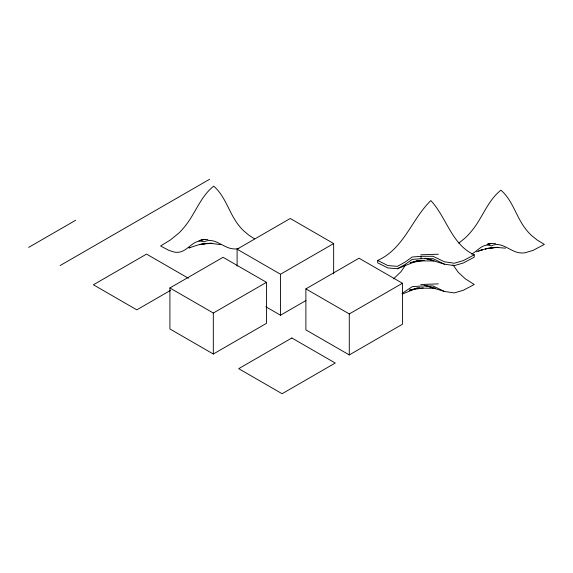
<?xml version="1.0" encoding="UTF-8"?>
<svg xmlns="http://www.w3.org/2000/svg" width="573" height="573" viewBox="0 0 573 573"><rect width="100%" height="100%" fill="white"/><g stroke="black" fill="none" stroke-linecap="round" stroke-linejoin="round"><path stroke-width="0.86" d="M405.483 265.12L401.043 271.659L393.436 278.915M458.815 243.153L465.505 237.652A44.128 25.477 -60 0 0 471.393 231.299C482.351 218.428 487.394 200.772 500.938 190.179C512.971 200.586 516.28 217.496 526.193 229.666A32.718 18.888 60 0 0 531.586 235.56L537.202 240.03L544.35 244.413L533.169 250.322L525.405 252.707A43.885 25.341 -60 0 1 521.301 252.958C510.751 252.786 501.984 240.438 491.204 245.924C483.54 242.429 477.724 250.831 471.686 254.133M421.456 260.4L417.065 260.837L397.404 268.73L387.849 267.935L377.679 262.814L377.679 260.429C404.058 248.596 411.471 219.48 430.824 200.579C446.732 217.59 451.503 244.413 474.236 254.813L474.236 257.198L463.399 262.957L454.317 265.621L444.455 264.174L425.001 258.244L433.94 260.572M28.65 247.4L75.679 220.247M60.108 265.564L209.575 179.27M169.909 287.968L223.055 257.284L266.466 282.346L266.466 323.337L213.321 354.021L169.909 328.959L169.909 287.968L213.321 313.03L266.466 282.346M237.1 266.108L237.1 249.176L290.246 218.492L333.651 243.554L333.651 273.851M170.69 290.282L136.804 309.843L93.392 284.781L146.538 254.097L188.395 278.263M237.1 249.176L280.505 274.238L333.651 243.554M305.882 288.885L359.027 258.201L402.432 283.27L402.432 324.254L349.286 354.938L305.882 329.876L305.882 288.885L349.286 313.947L402.432 283.27M265.779 306.727L280.505 315.229L305.925 300.553M397.404 268.73L405.118 264.461L412.202 259.411L421.091 258.709L433.038 258.667L444.455 264.174M402.031 293.455L412.202 286.701L421.091 285.999L433.038 285.956L444.455 291.464L454.317 292.91L463.399 290.246L474.236 284.48L465.348 278.85L458.264 272.354L452.964 264.79M474.236 254.813L463.399 260.572L454.317 263.236L444.455 261.789L433.038 256.281L421.091 256.324L412.202 257.026L405.118 262.076L397.404 266.345L387.849 265.55L377.679 260.429M402.318 294.042L417.065 288.119L419.701 287.861M476.593 251.848L479.329 250.781M190.286 247.421L188.932 247.966L198.287 244.843L207.34 243.36L212.017 243.339L205.979 243.482L199.948 244.435L210.355 243.296L220.763 244.65M478.605 251.06L482.71 249.656L480.418 250.401L481.141 250.165M198.867 240.76L203.551 239.543L207.92 239.464M482.022 249.878L487.415 248.424M200.529 240.216L204.905 239.378L201.889 239.815M487.838 244.213L491.784 243.453L495.595 243.539M410.211 262.678L417.065 260.837L433.811 260.987M486.735 248.589L485.216 248.954L495.158 247.393L498.166 247.35L487.566 248.396L495.831 247.364L505.45 248.166M410.218 262.756L424.135 260.429M423.268 287.861L409.351 290.196L417.065 288.119L435.573 288.291L424.149 285.275L444.455 291.464M420.768 254.806L438.345 254.219M420.768 284.48L438.345 283.893M254.426 238.791L248.997 235.288L243.575 230.754A32.46 18.744 60 0 1 239.5 226.278C229.2 214.044 225.963 196.74 213.729 186.139C200.041 196.854 195.021 214.753 183.833 227.682A43.942 25.37 -60 0 1 178.848 233.075L170.546 239.851L160.583 245.989L168.72 250.308L174.149 252.041A32.46 18.744 60 0 0 178.217 252.263C187.93 251.798 193.76 237.788 203.995 241.885C214.66 236.441 223.463 248.589 233.884 248.911A43.942 25.37 -60 0 0 238.869 248.546M421.091 256.324L421.091 258.709M349.286 313.947L349.286 354.938M280.505 274.238L280.505 315.229M213.321 313.03L213.321 354.021M291.836 337.984L238.69 368.668L282.102 393.73L335.248 363.046L291.836 337.984M488.117 244.127L487.029 244.449L490.775 243.554L488.117 244.127"/></g></svg>
